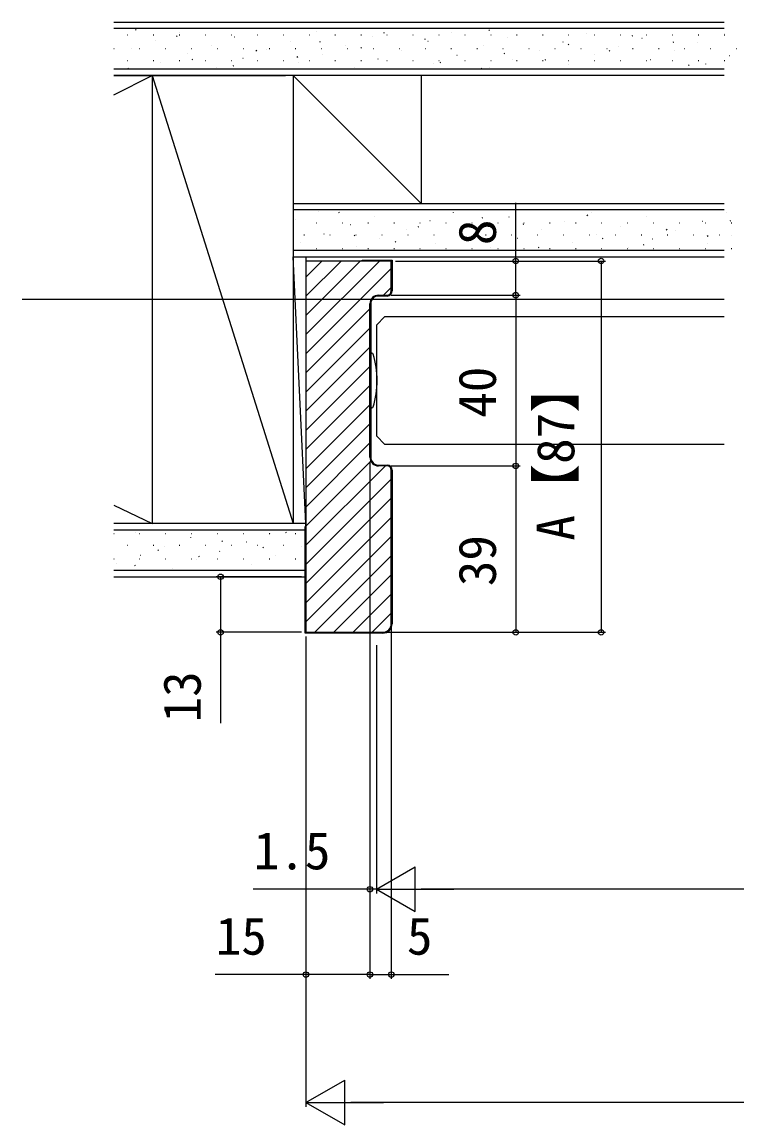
# Model space of a CAD drawing. Units: millimetres, scale not verified. Extents: x -525 to 525, y -783 to 780.
# Drawn here: x -133.1 to 34.3, y 147.1 to 405.5 of the extents above; entities that cross this region are included whole.
import ezdxf
from ezdxf.enums import TextEntityAlignment as Align

# ---------------------------------------------------------------- set-up
doc = ezdxf.new("R2010")
doc.units = ezdxf.units.MM
doc.header["$LTSCALE"] = 4
for name, color, linetype in [('0-5_YKK_12', 2, 'Continuous'), ('0-6_YKK_13', 4, 'Continuous'), ('0-8_YKK_D', 6, 'Continuous'), ('0-A_YSS_K', 3, 'Continuous'), ('0-B_YSS_KE', 3, 'Continuous')]:
    doc.layers.add(name, color=color, linetype=linetype)
doc.styles.add('ＭＳ ゴシック', font='')
doc.styles.get('ＭＳ ゴシック').set_extended_font_data('MS Gothic')

msp = doc.modelspace()

# ---------------------------------------------------------------- linework, layer by layer
at = {"layer": '0-5_YKK_12'}
for p, q in [((31.363, 340.504), (-133.137, 340.504)), ((-48.137, 336.504), (-50.137, 334.504)), ((-48.137, 336.504), (31.363, 336.504)), ((-50.137, 334.504), (-50.137, 308.504)), ((-48.137, 306.504), (-50.137, 308.504)), ((31.363, 306.504), (-48.137, 306.504))]:
    msp.add_line(p, q, dxfattribs=at)
at = {"layer": '0-6_YKK_13'}
for p, q in [((-51.437, 327.904), (-51.158, 327.904)), ((-51.437, 327.904), (-51.437, 315.104)), ((-51.158, 315.104), (-51.437, 315.104))]:
    msp.add_line(p, q, dxfattribs=at)
for centre, radius, start, end in [((-51.158, 327.604), 0.3, 17.1558, 90), ((-70.917, 321.504), 20.98, 342.8442, 17.1558), ((-51.158, 315.404), 0.3, 270, 342.8442)]:
    msp.add_arc(centre, radius, start, end, dxfattribs=at)
at = {"layer": '0-8_YKK_D'}
for p, q in [((-45.637, 349.504), (3.525, 349.504)), ((-25.637, 349.504), (-16.475, 349.504)), ((2.525, 349.504), (2.525, 262.504)), ((-46.637, 341.504), (-16.475, 341.504)), ((-46.637, 341.504), (-16.475, 341.504)), ((-17.475, 341.504), (-17.475, 301.504)), ((-51.637, 302.504), (-51.637, 181.304)), ((-51.637, 302.504), (-51.637, 181.304)), ((-51.637, 302.504), (-51.637, 201.304)), ((-46.637, 301.504), (-16.475, 301.504)), ((-45.637, 301.504), (-16.475, 301.504)), ((-17.475, 301.504), (-17.475, 262.504)), ((-67.637, 275.504), (-87.637, 275.504)), ((-67.637, 262.504), (-87.637, 262.504)), ((-66.637, 261.504), (-66.637, 181.304)), ((-47.637, 262.504), (-16.475, 262.504)), ((-47.637, 262.504), (3.525, 262.504)), ((-46.637, 263.504), (-46.637, 181.304)), ((-66.637, 258.504), (-66.637, 151.304)), ((-50.137, 259.504), (-50.137, 201.304)), ((-50.137, 259.504), (-50.137, 201.304)), ((-50.137, 202.304), (-41.044, 207.554)), ((-41.044, 197.054), (-41.044, 207.554)), ((-51.637, 202.304), (-79.01, 202.304)), ((-50.137, 202.304), (-51.637, 202.304)), ((-50.137, 202.304), (-47.587, 202.304)), ((-50.137, 202.304), (-41.044, 197.054)), ((-50.137, 202.304), (-31.951, 202.304)), ((141.863, 202.304), (-39.637, 202.304)), ((-66.637, 152.304), (-57.544, 157.554)), ((-57.544, 147.054), (-57.544, 157.554)), ((-66.637, 152.304), (-57.544, 147.054)), ((-66.637, 152.304), (-48.451, 152.304)), ((330.863, 152.304), (-56.137, 152.304))]:
    msp.add_line(p, q, dxfattribs=at)
for points in [[(-17.475, 341.504), (-17.475, 349.504), (-17.475, 363.145)], [(-86.637, 275.504), (-86.637, 262.504), (-86.637, 241.226)], [(-51.637, 182.304), (-66.637, 182.304), (-87.915, 182.304)], [(-51.637, 182.304), (-46.637, 182.304), (-33.133, 182.304)]]:
    msp.add_lwpolyline(points, dxfattribs=at)
for centre in [(-17.475, 349.504), (2.525, 349.504), (-17.475, 341.504), (-17.475, 341.504), (-17.475, 301.504), (-17.475, 301.504), (-86.637, 275.504), (-86.637, 262.504), (-17.475, 262.504), (2.525, 262.504), (-51.637, 202.304), (-66.637, 182.304), (-51.637, 182.304), (-51.637, 182.304), (-46.637, 182.304)]:
    msp.add_circle(centre, 0.637, dxfattribs=at)
at = {"layer": '0-A_YSS_K'}
for p, q in [((-111.637, 405.504), (31.363, 405.504)), ((31.363, 404.004), (-111.637, 404.004)), ((-106.537, 403.632), (-106.371, 403.742)), ((-64.073, 403.178), (-64.054, 403.185)), ((-23.781, 403.557), (-23.615, 403.668)), ((-13.951, 403.881), (-13.932, 403.888)), ((18.327, 403.948), (18.345, 403.954)), ((-108.463, 402.513), (-108.363, 402.513)), ((-102.383, 402.513), (-102.283, 402.513)), ((-101.836, 401.169), (-101.817, 401.176)), ((-96.932, 402.154), (-96.765, 402.264)), ((-96.35, 403.112), (-96.331, 403.119)), ((-96.303, 402.513), (-96.203, 402.513)), ((-90.223, 402.513), (-90.123, 402.513)), ((-84.143, 402.513), (-84.043, 402.513)), ((-83.332, 402.04), (-83.313, 402.047)), ((-78.063, 402.513), (-77.963, 402.513)), ((-71.983, 402.513), (-71.883, 402.513)), ((-70.313, 400.968), (-70.294, 400.975)), ((-65.903, 402.513), (-65.803, 402.513)), ((-63.354, 400.871), (-63.188, 400.982)), ((-59.823, 402.513), (-59.723, 402.513)), ((-53.743, 402.513), (-53.643, 402.513)), ((-51.054, 402.106), (-51.036, 402.113)), ((-48.371, 402.953), (-48.204, 403.064)), ((-47.663, 402.513), (-47.563, 402.513)), ((-41.583, 402.513), (-41.483, 402.513)), ((-38.765, 401.475), (-38.598, 401.586)), ((-38.036, 401.034), (-38.017, 401.041)), ((-35.503, 402.513), (-35.403, 402.513)), ((-32.455, 403.011), (-32.437, 403.017)), ((-29.423, 402.513), (-29.323, 402.513)), ((-23.343, 402.513), (-23.243, 402.513)), ((-19.437, 401.939), (-19.418, 401.945)), ((-17.263, 402.513), (-17.163, 402.513)), ((-11.183, 402.513), (-11.083, 402.513)), ((-6.418, 400.867), (-6.4, 400.874)), ((-5.103, 402.513), (-5.003, 402.513)), ((-0.932, 402.81), (-0.913, 402.816)), ((0.977, 402.513), (1.077, 402.513)), ((7.057, 402.513), (7.157, 402.513)), ((9.796, 402.275), (9.963, 402.385)), ((12.086, 401.738), (12.105, 401.745)), ((13.137, 402.513), (13.237, 402.513)), ((19.217, 402.513), (19.317, 402.513)), ((19.401, 400.797), (19.568, 400.907)), ((25.105, 400.666), (25.124, 400.673)), ((25.297, 402.513), (25.397, 402.513)), ((31.345, 402.876), (31.364, 402.883)), ((31.377, 402.513), (31.477, 402.513)), ((-111.637, 399.283), (-111.593, 399.283)), ((-107.417, 399.193), (-107.398, 399.2)), ((-105.613, 399.283), (-105.513, 399.283)), ((-99.533, 399.283), (-99.433, 399.283)), ((-94.398, 398.121), (-94.379, 398.128)), ((-93.453, 399.283), (-93.353, 399.283)), ((-88.818, 400.097), (-88.799, 400.104)), ((-87.373, 399.283), (-87.273, 399.283)), ((-81.293, 399.283), (-81.193, 399.283)), ((-78.338, 398.789), (-78.172, 398.9)), ((-75.799, 399.025), (-75.78, 399.032)), ((-75.213, 399.283), (-75.113, 399.283)), ((-69.133, 399.283), (-69.033, 399.283)), ((-63.053, 399.283), (-62.953, 399.283)), ((-57.295, 399.896), (-57.276, 399.903)), ((-56.973, 399.283), (-56.873, 399.283)), ((-53.749, 399.393), (-53.582, 399.504)), ((-50.893, 399.283), (-50.793, 399.283)), ((-44.813, 399.283), (-44.713, 399.283)), ((-44.276, 398.825), (-44.257, 398.831)), ((-38.733, 399.283), (-38.633, 399.283)), ((-32.653, 399.283), (-32.553, 399.283)), ((-26.573, 399.283), (-26.473, 399.283)), ((-25.017, 399.963), (-24.999, 399.969)), ((-20.493, 399.283), (-20.393, 399.283)), ((-20.172, 398.111), (-20.005, 398.221)), ((-14.413, 399.283), (-14.313, 399.283)), ((-11.999, 398.891), (-11.98, 398.897)), ((-8.333, 399.283), (-8.233, 399.283)), ((-5.188, 400.193), (-5.021, 400.303)), ((-2.253, 399.283), (-2.153, 399.283)), ((3.827, 399.283), (3.927, 399.283)), ((4.418, 398.715), (4.584, 398.825)), ((6.6, 399.795), (6.619, 399.802)), ((9.907, 399.283), (10.007, 399.283)), ((15.987, 399.283), (16.087, 399.283)), ((19.619, 398.723), (19.637, 398.73)), ((22.067, 399.283), (22.167, 399.283)), ((28.147, 399.283), (28.247, 399.283)), ((34.227, 399.283), (34.327, 399.283)), ((-108.463, 396.533), (-108.363, 396.533)), ((-102.383, 396.533), (-102.283, 396.533)), ((-100.639, 395.911), (-100.62, 395.918)), ((-96.303, 396.533), (-96.203, 396.533)), ((-93.322, 396.707), (-93.155, 396.818)), ((-90.223, 396.533), (-90.123, 396.533)), ((-84.143, 396.533), (-84.043, 396.533)), ((-81.38, 397.049), (-81.361, 397.056)), ((-78.063, 396.533), (-77.963, 396.533)), ((-71.983, 396.533), (-71.883, 396.533)), ((-68.733, 397.311), (-68.566, 397.422)), ((-68.361, 395.978), (-68.342, 395.984)), ((-65.903, 396.533), (-65.803, 396.533)), ((-62.781, 397.954), (-62.762, 397.96)), ((-59.823, 396.533), (-59.723, 396.533)), ((-53.743, 396.533), (-53.643, 396.533)), ((-49.762, 396.882), (-49.743, 396.889)), ((-47.663, 396.533), (-47.563, 396.533)), ((-41.583, 396.533), (-41.483, 396.533)), ((-36.744, 395.81), (-36.725, 395.817)), ((-35.503, 396.533), (-35.403, 396.533)), ((-35.156, 396.029), (-34.989, 396.139)), ((-31.258, 397.753), (-31.239, 397.759)), ((-29.423, 396.533), (-29.323, 396.533)), ((-23.343, 396.533), (-23.243, 396.533)), ((-18.239, 396.681), (-18.22, 396.688)), ((-17.263, 396.533), (-17.163, 396.533)), ((-11.183, 396.533), (-11.083, 396.533)), ((-10.566, 396.633), (-10.4, 396.743)), ((-5.221, 395.609), (-5.202, 395.616)), ((-5.103, 396.533), (-5.003, 396.533)), ((0.977, 396.533), (1.077, 396.533)), ((1.02, 397.819), (1.038, 397.826)), ((7.057, 396.533), (7.157, 396.533)), ((13.137, 396.533), (13.237, 396.533)), ((14.038, 396.747), (14.057, 396.754)), ((19.217, 396.533), (19.317, 396.533)), ((23.011, 395.351), (23.178, 395.461)), ((25.297, 396.533), (25.397, 396.533)), ((27.057, 395.675), (27.075, 395.682)), ((31.377, 396.533), (31.477, 396.533)), ((32.637, 397.651), (32.656, 397.658)), ((-111.637, 394.504), (31.363, 394.504)), ((31.363, 393.004), (-111.637, 393.004)), ((-111.637, 393.004), (-71.437, 393.004)), ((-111.637, 388.485), (-102.637, 393.004)), ((-108.306, 394.625), (-108.139, 394.736)), ((-102.637, 393.004), (-102.637, 288.004)), ((-102.637, 393.004), (-69.637, 288.004)), ((-87.62, 394.84), (-87.601, 394.846)), ((-83.717, 395.229), (-83.55, 395.34)), ((-39.637, 363.004), (-69.637, 393.004)), ((-69.637, 393.004), (-69.637, 288.004)), ((-55.343, 394.906), (-55.324, 394.912)), ((-39.637, 393.004), (-39.637, 363.004)), ((-25.55, 394.551), (-25.383, 394.661)), ((-23.725, 394.738), (-23.706, 394.745)), ((7.798, 394.537), (7.817, 394.544)), ((-69.637, 363.004), (31.363, 363.004)), ((31.363, 361.504), (-69.637, 361.504)), ((-63.604, 361.11), (-63.585, 361.116)), ((-58.959, 360.882), (-58.792, 360.992)), ((-50.585, 360.038), (-50.566, 360.045)), ((-32.081, 360.909), (-32.062, 360.915)), ((-25.382, 359.6), (-25.215, 359.71)), ((-19.062, 359.837), (-19.043, 359.844)), ((-0.792, 360.204), (-0.626, 360.314)), ((0.197, 360.975), (0.216, 360.982)), ((13.215, 359.903), (13.234, 359.91)), ((31.814, 360.808), (31.833, 360.814)), ((-69.184, 359.134), (-69.165, 359.14)), ((-64.253, 358.423), (-64.153, 358.423)), ((-58.173, 358.423), (-58.073, 358.423)), ((-56.166, 358.062), (-56.147, 358.068)), ((-52.093, 358.423), (-51.993, 358.423)), ((-46.013, 358.423), (-45.913, 358.423)), ((-43.147, 356.99), (-43.128, 356.997)), ((-40.366, 357.518), (-40.199, 357.628)), ((-39.933, 358.423), (-39.833, 358.423)), ((-37.567, 358.966), (-37.548, 358.973)), ((-33.853, 358.423), (-33.753, 358.423)), ((-27.773, 358.423), (-27.673, 358.423)), ((-24.548, 357.894), (-24.529, 357.901)), ((-21.693, 358.423), (-21.593, 358.423)), ((-15.776, 358.122), (-15.61, 358.232)), ((-15.613, 358.423), (-15.513, 358.423)), ((-11.53, 356.822), (-11.511, 356.829)), ((-9.533, 358.423), (-9.433, 358.423)), ((-6.044, 358.765), (-6.025, 358.772)), ((-3.453, 358.423), (-3.353, 358.423)), ((2.627, 358.423), (2.727, 358.423)), ((6.975, 357.693), (6.994, 357.7)), ((8.707, 358.423), (8.807, 358.423)), ((14.787, 358.423), (14.887, 358.423)), ((17.801, 356.839), (17.968, 356.95)), ((20.867, 358.423), (20.967, 358.423)), ((26.234, 358.831), (26.253, 358.838)), ((26.947, 358.423), (27.047, 358.423)), ((32.785, 358.921), (32.952, 359.032)), ((33.027, 358.423), (33.127, 358.423)), ((-67.103, 355.673), (-67.003, 355.673)), ((-62.406, 355.852), (-62.387, 355.859)), ((-61.023, 355.673), (-60.923, 355.673)), ((-55.349, 355.436), (-55.183, 355.546)), ((-54.943, 355.673), (-54.843, 355.673)), ((-49.387, 354.78), (-49.369, 354.787)), ((-48.863, 355.673), (-48.763, 355.673)), ((-42.783, 355.673), (-42.683, 355.673)), ((-36.703, 355.673), (-36.603, 355.673)), ((-30.76, 356.04), (-30.593, 356.15)), ((-30.623, 355.673), (-30.523, 355.673)), ((-30.129, 355.918), (-30.11, 355.925)), ((-24.543, 355.673), (-24.443, 355.673)), ((-18.463, 355.673), (-18.363, 355.673)), ((-17.11, 354.846), (-17.091, 354.853)), ((-12.383, 355.673), (-12.283, 355.673)), ((-6.303, 355.673), (-6.203, 355.673)), ((-0.223, 355.673), (-0.123, 355.673)), ((1.489, 355.751), (1.508, 355.757)), ((2.817, 354.757), (2.984, 354.868)), ((5.857, 355.673), (5.957, 355.673)), ((11.937, 355.673), (12.037, 355.673)), ((14.507, 354.679), (14.526, 354.685)), ((18.017, 355.673), (18.117, 355.673)), ((19.993, 356.622), (20.012, 356.628)), ((24.097, 355.673), (24.197, 355.673)), ((27.407, 355.361), (27.573, 355.472)), ((30.177, 355.673), (30.277, 355.673)), ((33.012, 355.55), (33.031, 355.556)), ((31.363, 352.004), (-69.637, 352.004)), ((-67.892, 353.909), (-67.873, 353.916)), ((-64.253, 352.443), (-64.153, 352.443)), ((-58.173, 352.443), (-58.073, 352.443)), ((-54.874, 352.837), (-54.855, 352.844)), ((-52.093, 352.443), (-51.993, 352.443)), ((-46.013, 352.443), (-45.913, 352.443)), ((-45.744, 353.958), (-45.577, 354.068)), ((-39.933, 352.443), (-39.833, 352.443)), ((-36.369, 353.708), (-36.35, 353.715)), ((-33.853, 352.443), (-33.753, 352.443)), ((-27.773, 352.443), (-27.673, 352.443)), ((-23.35, 352.636), (-23.332, 352.643)), ((-21.693, 352.443), (-21.593, 352.443)), ((-15.613, 352.443), (-15.513, 352.443)), ((-12.167, 352.675), (-12, 352.786)), ((-9.533, 352.443), (-9.433, 352.443)), ((-4.092, 353.774), (-4.073, 353.781)), ((-3.453, 352.443), (-3.353, 352.443)), ((2.627, 352.443), (2.727, 352.443)), ((8.707, 352.443), (8.807, 352.443)), ((8.927, 352.703), (8.946, 352.709)), ((12.423, 353.279), (12.589, 353.39)), ((14.787, 352.443), (14.887, 352.443)), ((20.867, 352.443), (20.967, 352.443)), ((26.947, 352.443), (27.047, 352.443)), ((27.526, 353.607), (27.545, 353.614)), ((33.027, 352.443), (33.127, 352.443)), ((-69.637, 350.504), (31.363, 350.504)), ((-66.637, 288.004), (-69.637, 350.504)), ((-66.637, 350.504), (-66.637, 288.004)), ((-66.637, 345.742), (-62.876, 349.504)), ((-66.637, 341.252), (-58.386, 349.504)), ((-66.637, 336.762), (-53.896, 349.504)), ((-66.637, 332.272), (-49.406, 349.504)), ((-66.637, 327.782), (-46.637, 347.782)), ((-48.425, 341.504), (-46.637, 343.292)), ((-66.637, 323.292), (-51.637, 338.292)), ((-66.637, 318.802), (-51.637, 333.802)), ((-66.637, 314.311), (-51.637, 329.311)), ((-66.637, 309.821), (-51.637, 324.821)), ((-66.637, 305.331), (-51.637, 320.331)), ((-66.637, 300.841), (-51.637, 315.841)), ((-66.637, 296.351), (-51.637, 311.351)), ((-66.637, 291.861), (-51.637, 306.861)), ((-66.637, 287.371), (-51.417, 302.591)), ((-66.637, 282.881), (-48.014, 301.504)), ((-66.637, 278.39), (-46.637, 298.39)), ((-111.637, 292.295), (-102.637, 288.004)), ((-66.637, 273.9), (-46.637, 293.9)), ((-66.637, 288.004), (-111.637, 288.004)), ((-71.437, 288.004), (-111.637, 288.004)), ((-66.637, 269.41), (-46.637, 289.41)), ((-111.637, 286.504), (-66.637, 286.504)), ((-111.637, 285.663), (-111.593, 285.663)), ((-106.65, 285.826), (-106.631, 285.833)), ((-105.613, 285.663), (-105.513, 285.663)), ((-99.533, 285.663), (-99.433, 285.663)), ((-93.632, 284.754), (-93.613, 284.761)), ((-93.453, 285.663), (-93.353, 285.663)), ((-87.373, 285.663), (-87.273, 285.663)), ((-81.293, 285.663), (-81.193, 285.663)), ((-75.213, 285.663), (-75.113, 285.663)), ((-75.033, 285.659), (-75.014, 285.665)), ((-71.366, 285.87), (-71.199, 285.981)), ((-69.133, 285.663), (-69.033, 285.663)), ((-66.637, 264.92), (-46.637, 284.92)), ((-108.463, 282.913), (-108.363, 282.913)), ((-102.383, 282.913), (-102.283, 282.913)), ((-101.334, 281.706), (-101.167, 281.817)), ((-99.872, 282.545), (-99.853, 282.551)), ((-96.303, 282.913), (-96.203, 282.913)), ((-90.223, 282.913), (-90.123, 282.913)), ((-86.35, 283.788), (-86.183, 283.899)), ((-84.143, 282.913), (-84.043, 282.913)), ((-80.613, 283.683), (-80.594, 283.689)), ((-78.063, 282.913), (-77.963, 282.913)), ((-76.744, 282.31), (-76.578, 282.421)), ((-71.983, 282.913), (-71.883, 282.913)), ((-67.595, 282.611), (-67.576, 282.618)), ((-111.637, 279.683), (-111.593, 279.683)), ((-105.613, 279.683), (-105.513, 279.683)), ((-105.358, 280.602), (-105.339, 280.609)), ((-99.533, 279.683), (-99.433, 279.683)), ((-93.453, 279.683), (-93.353, 279.683)), ((-92.34, 279.53), (-92.321, 279.537)), ((-91.728, 280.228), (-91.562, 280.339)), ((-87.373, 279.683), (-87.273, 279.683)), ((-86.854, 281.473), (-86.835, 281.48)), ((-81.293, 279.683), (-81.193, 279.683)), ((-75.213, 279.683), (-75.113, 279.683)), ((-73.835, 280.401), (-73.816, 280.408)), ((-69.133, 279.683), (-69.033, 279.683)), ((-64.564, 262.504), (-46.637, 280.43)), ((-66.637, 277.004), (-111.637, 277.004)), ((-110.939, 278.626), (-110.92, 278.632)), ((-106.712, 278.146), (-106.545, 278.257)), ((-97.92, 277.554), (-97.901, 277.561)), ((-79.321, 278.458), (-79.302, 278.465)), ((-60.073, 262.504), (-46.637, 275.94)), ((-55.583, 262.504), (-46.637, 271.45)), ((-51.093, 262.504), (-46.637, 266.96))]:
    msp.add_line(p, q, dxfattribs=at)
msp.add_lwpolyline([(-111.637, 275.504), (-66.637, 275.504), (-66.637, 288.004)], dxfattribs=at)
at = {"layer": '0-B_YSS_KE'}
for p, q in [((-49.637, 341.504), (-47.637, 341.504)), ((-47.637, 341.304), (-49.637, 341.304)), ((-51.637, 303.504), (-51.637, 339.504)), ((-51.437, 339.504), (-51.437, 303.504)), ((-49.637, 301.704), (-47.637, 301.704)), ((-47.637, 301.504), (-49.637, 301.504)), ((-46.637, 264.504), (-46.637, 300.504)), ((-46.437, 300.504), (-46.437, 264.504))]:
    msp.add_line(p, q, dxfattribs=at)
for points in [[(-53.437, 349.504), (-66.637, 349.504), (-66.637, 287.504), (-66.637, 262.504), (-48.637, 262.504)], [(-46.637, 342.504), (-46.637, 349.504), (-53.437, 349.504), (-53.437, 349.704), (-46.437, 349.704), (-46.437, 342.504)], [(-48.637, 262.304), (-66.837, 262.304), (-66.837, 287.304), (-66.637, 287.304)]]:
    msp.add_lwpolyline(points, dxfattribs=at)
for centre, radius, start, end in [((-49.637, 339.504), 2, 90, 180), ((-49.637, 339.504), 1.8, 90, 180), ((-47.637, 342.504), 1, 270, 0), ((-47.637, 342.504), 1.2, 270, 360), ((-49.637, 303.504), 2, 180, 270), ((-49.637, 303.504), 1.8, 180, 270), ((-47.637, 300.504), 1.2, 0, 90), ((-47.637, 300.504), 1, 0, 90), ((-48.637, 264.504), 2, 270, 0), ((-48.637, 264.504), 2.2, 270, 360)]:
    msp.add_arc(centre, radius, start, end, dxfattribs=at)

# ---------------------------------------------------------------- texts
at = {"layer": '0-8_YKK_D', "style": 'ＭＳ ゴシック'}
for s, p in [('8', (-19.475, 353.236)), ('40', (-19.475, 312.776)), ('A【87】', (-1.111, 283.981)), ('39', (-19.475, 273.311)), ('13', (-88.637, 241.386))]:
    msp.add_text(s, height=8.798, rotation=90, dxfattribs=at).set_placement(p, align=Align.BOTTOM_LEFT)
for s, p in [('1.5', (-78.851, 204.304)), ('15', (-87.756, 184.304)), ('5', (-42.974, 184.304))]:
    msp.add_text(s, height=8.798, dxfattribs=at).set_placement(p, align=Align.BOTTOM_LEFT)

doc.saveas('drawing.dxf')
